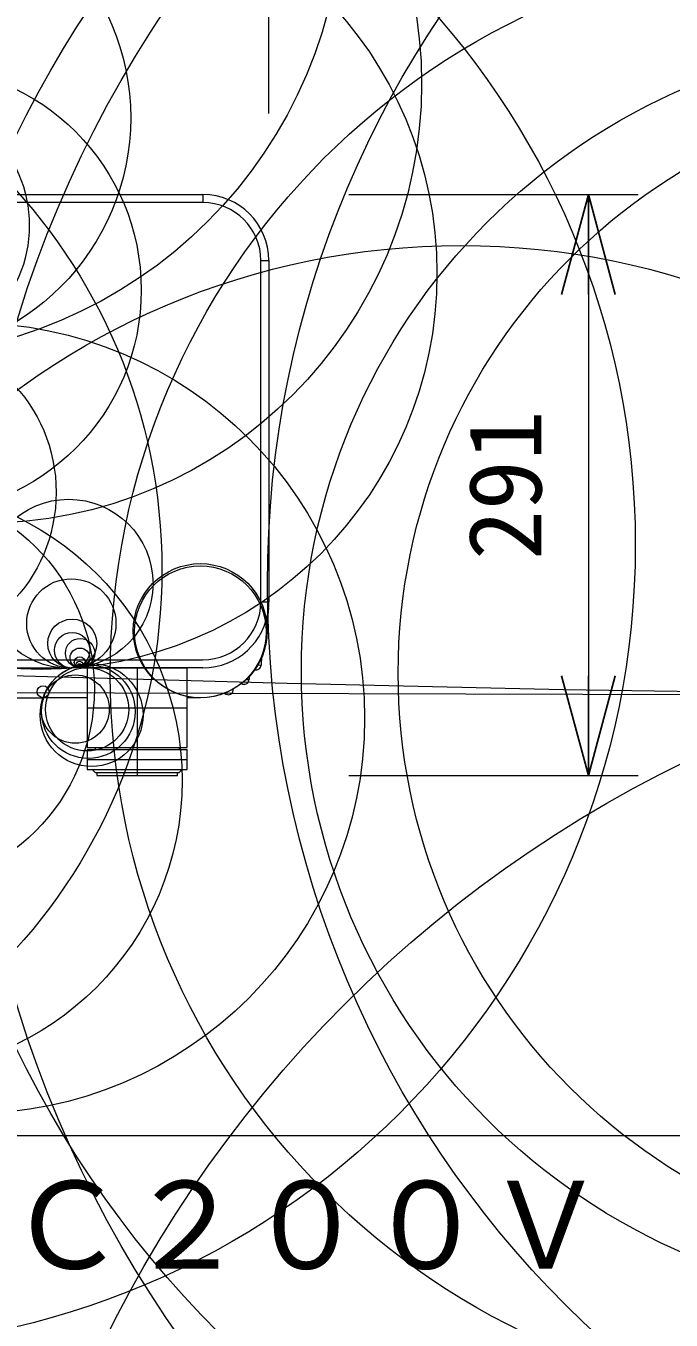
# Model space of a CAD drawing. Units: millimetres, scale not verified. Extents: x -8291 to 8336, y -215 to 16647.
# Drawn here: x -16.53 to -0.36, y 3.87 to 36.28 of the extents above; entities that cross this region are included whole.
import ezdxf
from ezdxf.enums import TextEntityAlignment as Align

# ---------------------------------------------------------------- set-up
doc = ezdxf.new("R2010")
doc.units = ezdxf.units.MM
doc.header["$LTSCALE"] = 0.125
doc.layers.add('0-0_0', color=7, linetype='Continuous')
doc.layers.add('0-1_MOJI1', color=7, linetype='Continuous')
for name, color, linetype, lineweight in [('0-2_WAKU', 1, 'Continuous', 18), ('0-4_SUNPO', 3, 'Continuous', 18), ('0-5_GAIKEI', 1, 'Continuous', 18)]:
    doc.layers.add(name, color=color, linetype=linetype, lineweight=lineweight)
doc.styles.add('ＭＳ ゴシック', font='')
doc.styles.get('ＭＳ ゴシック').set_extended_font_data('MS Gothic')

# ---------------------------------------------------------------- blocks, each defined once
blk = doc.blocks.new('_Open30')
at = {"layer": '0-0_0'}
blk.add_line((0, 0), (-1, 0), dxfattribs=at)
blk.add_lwpolyline([(-1, 0.26795), (0, 0), (-1, -0.26795)], dxfattribs=at)
blk = doc.blocks.new('D1')
at = {"layer": '0-4_SUNPO'}
for p, q in [((23.0624, 347.5874), (23.0624, 354.8374)), ((54.0624, 347.5874), (54.0624, 354.8374)), ((25.5624, 353.5874), (51.5624, 353.5874))]:
    blk.add_line(p, q, dxfattribs=at)
at = {"layer": '0-4_SUNPO', "xscale": 2.5, "yscale": 2.5, "rotation": 180}
blk.add_blockref('_Open30', (23.0624, 353.5874), dxfattribs=at)
at = {"layer": '0-4_SUNPO', "xscale": 2.5, "yscale": 2.5}
blk.add_blockref('_Open30', (54.0624, 353.5874), dxfattribs=at)
at = {"layer": '0-4_SUNPO', "color": 7, "style": 'ＭＳ ゴシック'}
blk.add_text('620', height=1.833, dxfattribs=at).set_placement((36.6874, 354.2124), align=Align.BOTTOM_LEFT)
blk = doc.blocks.new('D2')
at = {"layer": '0-4_SUNPO'}
for p, q in [((56.0688, 345.5582), (63.3188, 345.5582)), ((62.0688, 343.0582), (62.0688, 333.5082)), ((56.0688, 331.0082), (63.3188, 331.0082))]:
    blk.add_line(p, q, dxfattribs=at)
at = {"layer": '0-4_SUNPO', "xscale": 2.5, "yscale": 2.5}
for p, rotation in [((62.0688, 345.5582), 90), ((62.0688, 331.0082), 270)]:
    blk.add_blockref('_Open30', p, dxfattribs=dict(at, rotation=rotation))
at = {"layer": '0-4_SUNPO', "color": 7, "style": 'ＭＳ ゴシック'}
blk.add_text('291', height=1.833, rotation=90, dxfattribs=at).set_placement((61.4438, 336.4082), align=Align.BOTTOM_LEFT)

msp = doc.modelspace()

# ---------------------------------------------------------------- linework, layer by layer
at = {"layer": '0-2_WAKU', "color": 4}
msp.add_line((-62.5005, 8.4953), (62.4995, 8.4953), dxfattribs=at)
at = {"layer": '0-5_GAIKEI', "color": 7}
for p, q in [((-39.7881, 32.0535), (-12.0881, 32.0535)), ((-10.4381, 30.4035), (-10.4381, 21.8535)), ((-10.445, 21.7034), (-10.5098, 20.9623)), ((-14.9881, 20.2034), (-14.9881, 18.2034)), ((-12.4881, 18.2034), (-12.4881, 20.2034)), ((-16.8385, 19.4534), (-16.095, 19.4534)), ((-14.9882, 19.4534), (-16.0949, 19.4534)), ((-12.1538, 19.4534), (-12.4882, 19.4534)), ((-14.9881, 18.1534), (-14.9881, 17.6534)), ((-12.4881, 17.6534), (-12.4881, 18.1534)), ((-14.9881, 17.6534), (-12.4881, 17.6534))]:
    msp.add_line(p, q, dxfattribs=at)
at = {"layer": '0-5_GAIKEI'}
for p, q in [((-12.0881, 31.8535), (-21.7067, 31.8535)), ((-12.0881, 32.0535), (-12.0881, 31.8535)), ((-10.6381, 21.8535), (-10.6381, 30.4035)), ((-10.6381, 30.4035), (-10.4381, 30.4035)), ((-10.6381, 21.8535), (-10.4381, 21.8535)), ((-10.6202, 20.4946), (-10.6318, 20.2728)), ((-39.7881, 20.4035), (-12.0881, 20.4035)), ((-15.3917, 20.1969), (-36.4846, 20.1969)), ((-12.0881, 20.2034), (-15.1677, 20.2034)), ((-14.9881, 20.2034), (-12.4881, 20.2034)), ((-13.7381, 20.2034), (-13.7381, 17.5034)), ((-10.7252, 20.2777), (-10.6318, 20.2728)), ((-11.0122, 19.912), (-10.9327, 19.9079)), ((-10.9279, 19.999), (-10.9327, 19.9079)), ((-15.9558, 19.5479), (-15.9555, 19.5479)), ((-14.9881, 19.2034), (-12.4881, 19.2034)), ((-14.9881, 18.2034), (-12.4881, 18.2034)), ((-14.9881, 18.1534), (-12.4881, 18.1534)), ((-14.7881, 18.2034), (-14.7881, 18.1534)), ((-12.6881, 18.2034), (-12.6881, 18.1534)), ((-14.9881, 17.9034), (-12.4881, 17.9034)), ((-14.8631, 17.6534), (-14.7881, 17.5784)), ((-14.7881, 17.5784), (-12.6881, 17.5784)), ((-14.7506, 17.5784), (-14.7506, 17.5034)), ((-14.7506, 17.5034), (-12.7256, 17.5034)), ((-12.7256, 17.5034), (-12.7256, 17.5784)), ((-12.6881, 17.5784), (-12.6131, 17.6534))]:
    msp.add_line(p, q, dxfattribs=at)
at = {"layer": '0-5_GAIKEI', "color": 7}
for centre, radius in [((22.2489, 8333.0327), 8313.5778), ((17.7729, 1094.6018), 1075.1461), ((-12.155, 21.1323), 1.6788), ((-12.1538, 21.1036), 1.6501), ((-12.1538, 21.1034), 1.65)]:
    msp.add_circle(centre, radius, dxfattribs=at)
at = {"layer": '0-5_GAIKEI'}
for centre, radius in [((-189.5129, 7.9229), 223.0212), ((-68.4398, 24.4393), 83.1425), ((2.7171, 25.5298), 44.3139), ((-10.8587, 22.6606), 43.975), ((-20.1528, 39.5575), 11.5681), ((11.2877, 20.3213), 29.3099), ((6.8635, 22.1057), 26.2441), ((15.044, 22.2885), 25.5182), ((-9.4473, 22.1685), 24.1064), ((-17.6252, 34.8308), 11.015), ((-21.3739, 23.2877), 20.1188), ((-16.1427, 30.0799), 9.917), ((-19.8792, 33.9755), 5.9795), ((3.8695, 20.0351), 18.2798), ((-27.2885, 22.6654), 14.1715), ((6.2627, 20.1261), 15.8849), ((-19.2355, 29.6613), 5.6005), ((7.4753, 20.0708), 14.6715), ((-19.7217, 31.2808), 3.2802), ((-5.6231, 11.8776), 18.8997), ((-17.9436, 18.9387), 9.9057), ((-19.7378, 24.5958), 3.9709), ((-19.9425, 17.3823), 7.3302), ((-19.8457, 19.6746), 5.036), ((-15.4547, 22.3085), 2.1153), ((-15.3859, 21.3137), 1.1181), ((-15.3634, 20.8095), 0.6134), ((-15.3663, 20.6405), 0.4444), ((13.6582, -10.4111), 31.3866), ((-15.1681, 20.5706), 0.3671), ((-15.1708, 20.4505), 0.247), ((-15.1767, 20.3397), 0.1361), ((-14.8798, 19.02), 1.29), ((-14.9588, 19.1073), 1.1724), ((-14.988, 19.1616), 1.0419), ((-15.182, 20.2857), 0.0818), ((-15.1866, 20.2533), 0.0491), ((-15.19, 20.2354), 0.0309), ((-15.1937, 20.2209), 0.0159), ((-15.1964, 20.2134), 0.00797), ((-15.1986, 20.2093), 0.00327), ((-15.1997, 20.2081), 0.0016), ((-15.2002, 20.2077), 0.00102), ((-15.2891, 19.1692), 0.8545), ((-16.0949, 19.6035), 0.15), ((-16.0945, 19.6032), 0.1495)]:
    msp.add_circle(centre, radius, dxfattribs=at)
at = {"layer": '0-5_GAIKEI', "color": 7}
for centre, start, end in [((-12.0881, 30.4035), 0, 90), ((-12.0881, 21.8535), 354.78409, 360)]:
    msp.add_arc(centre, 1.65, start, end, dxfattribs=at)
at = {"layer": '0-5_GAIKEI'}
for centre, radius, start, end in [((-12.0881, 30.4035), 1.45, 0, 90), ((-12.0881, 21.8535), 1.45, 270, 0), ((-12.0881, 21.8534), 1.65, 270, 354.78409), ((-10.7567, 20.2794), 0.125, 250.25726, 357), ((-11.0575, 19.9144), 0.125, 235.73168, 357), ((-11.4519, 19.6534), 0.125, 221.90697, 9.74525)]:
    msp.add_arc(centre, radius, start, end, dxfattribs=at)

# ---------------------------------------------------------------- block references
at = {"layer": '0-4_SUNPO'}
for name in ['D1', 'D2']:
    msp.add_blockref(name, (-64.5005, -313.5047), dxfattribs=at)

# ---------------------------------------------------------------- texts
at = {"layer": '0-1_MOJI1', "style": 'ＭＳ ゴシック'}
msp.add_text('ＡＣ２００Ｖ\u3000５０Ｈｚ／６０Ｈｚ', height=2.199, dxfattribs=at).set_placement((-20.0005, 4.4953), align=Align.BOTTOM_LEFT)

doc.saveas('drawing.dxf')
